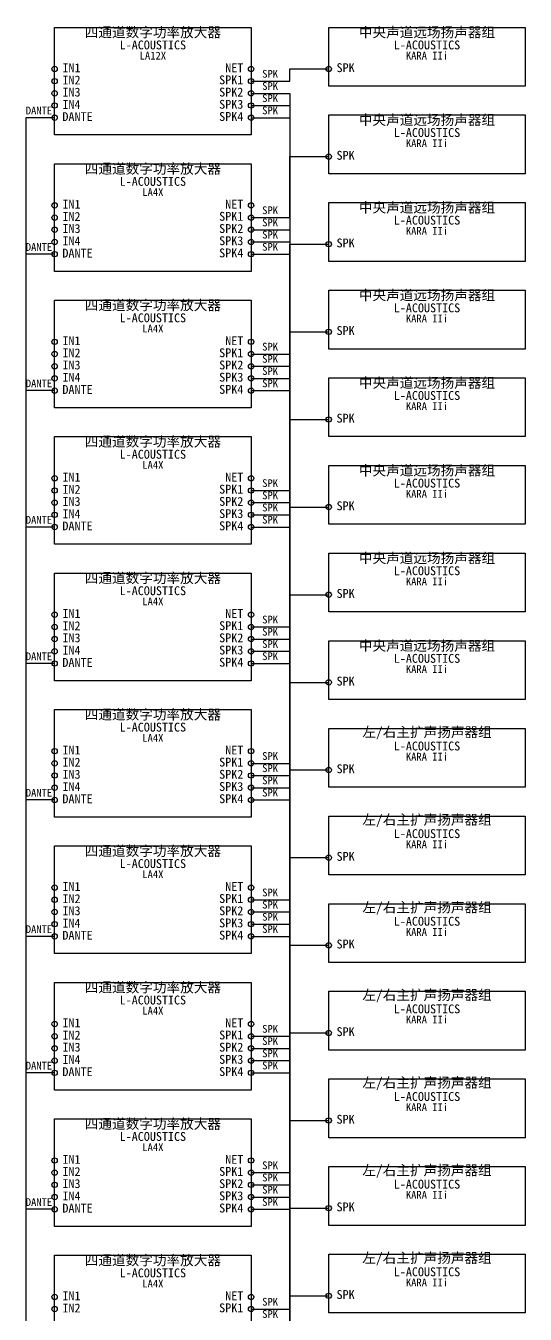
# Model space of a CAD drawing. Header units: metres. Extents: x 2 to 464, y -5212 to -39.
# Drawn here: x 14 to 464, y -1200 to -39 of the extents above; entities that cross this region are included whole.
import ezdxf

# ---------------------------------------------------------------- set-up
doc = ezdxf.new("R2010")
doc.units = ezdxf.units.M
for name, color, linetype in [('DEVICES', 7, 'Continuous'), ('LABELS', 7, 'Continuous'), ('PORTS', 6, 'Continuous'), ('WIRE_LABELS', 7, 'Continuous'), ('WIRES_DANTE', 5, 'Continuous'), ('WIRES_SPEAKER', 1, 'Continuous')]:
    doc.layers.add(name, color=color, linetype=linetype)
doc.styles.add('CJK', font='simsun.ttc')

msp = doc.modelspace()

# ---------------------------------------------------------------- linework, layer by layer
at = {"layer": 'DEVICES', "color": 7, "lineweight": 25, "true_color": 0xb4b2a9}
for points in [[(40, -40), (217, -40), (217, -137), (40, -137), (40, -40)], [(287, -40), (464, -40), (464, -93), (287, -93), (287, -40)], [(287, -119), (464, -119), (464, -172), (287, -172), (287, -119)], [(40, -163), (217, -163), (217, -260), (40, -260), (40, -163)], [(287, -198), (464, -198), (464, -251), (287, -251), (287, -198)], [(287, -277), (464, -277), (464, -330), (287, -330), (287, -277)], [(40, -286), (217, -286), (217, -383), (40, -383), (40, -286)], [(287, -356), (464, -356), (464, -409), (287, -409), (287, -356)], [(40, -409), (217, -409), (217, -506), (40, -506), (40, -409)], [(287, -435), (464, -435), (464, -488), (287, -488), (287, -435)], [(287, -514), (464, -514), (464, -567), (287, -567), (287, -514)], [(40, -532), (217, -532), (217, -629), (40, -629), (40, -532)], [(287, -593), (464, -593), (464, -646), (287, -646), (287, -593)], [(40, -655), (217, -655), (217, -752), (40, -752), (40, -655)], [(287, -672), (464, -672), (464, -725), (287, -725), (287, -672)], [(287, -751), (464, -751), (464, -804), (287, -804), (287, -751)], [(40, -778), (217, -778), (217, -875), (40, -875), (40, -778)], [(287, -830), (464, -830), (464, -883), (287, -883), (287, -830)], [(40, -901), (217, -901), (217, -998), (40, -998), (40, -901)], [(287, -909), (464, -909), (464, -962), (287, -962), (287, -909)], [(287, -988), (464, -988), (464, -1041), (287, -1041), (287, -988)], [(40, -1024), (217, -1024), (217, -1121), (40, -1121), (40, -1024)], [(287, -1067), (464, -1067), (464, -1120), (287, -1120), (287, -1067)], [(40, -1147), (217, -1147), (217, -1244), (40, -1244), (40, -1147)], [(287, -1146), (464, -1146), (464, -1199), (287, -1199), (287, -1146)]]:
    msp.add_lwpolyline(points, dxfattribs=at)
at = {"layer": 'PORTS', "true_color": 0x5dcaa5}
for centre in [(40, -77.5), (40, -88.5), (40, -99.5), (40, -110.5), (40, -200.5), (40, -211.5), (40, -222.5), (40, -233.5), (40, -323.5), (40, -334.5), (40, -345.5), (40, -356.5), (40, -446.5), (40, -457.5), (40, -468.5), (40, -479.5), (40, -569.5), (40, -580.5), (40, -591.5), (40, -602.5), (40, -692.5), (40, -703.5), (40, -714.5), (40, -725.5), (40, -815.5), (40, -826.5), (40, -837.5), (40, -848.5), (40, -938.5), (40, -949.5), (40, -960.5), (40, -971.5), (40, -1061.5), (40, -1072.5), (40, -1083.5), (40, -1094.5), (40, -1184.5), (40, -1195.5)]:
    msp.add_circle(centre, 2.4, dxfattribs=at)
at = {"layer": 'PORTS', "true_color": 0xb07cd9}
for centre in [(217, -77.5), (217, -200.5), (217, -323.5), (217, -446.5), (217, -569.5), (217, -692.5), (217, -815.5), (217, -938.5), (217, -1061.5), (217, -1184.5)]:
    msp.add_circle(centre, 2.4, dxfattribs=at)
at = {"layer": 'PORTS', "true_color": 0xe8655a}
for centre in [(287, -77.5), (217, -88.5), (217, -99.5), (217, -110.5), (217, -121.5), (287, -156.5), (217, -211.5), (217, -222.5), (217, -233.5), (217, -244.5), (287, -235.5), (287, -314.5), (217, -334.5), (217, -345.5), (217, -356.5), (217, -367.5), (287, -393.5), (217, -457.5), (217, -468.5), (287, -472.5), (217, -479.5), (217, -490.5), (287, -551.5), (217, -580.5), (217, -591.5), (217, -602.5), (217, -613.5), (287, -630.5), (217, -703.5), (287, -709.5), (217, -714.5), (217, -725.5), (217, -736.5), (287, -788.5), (217, -826.5), (217, -837.5), (217, -848.5), (217, -859.5), (287, -867.5), (217, -949.5), (287, -946.5), (217, -960.5), (217, -971.5), (217, -982.5), (287, -1025.5), (217, -1072.5), (217, -1083.5), (217, -1094.5), (217, -1105.5), (287, -1104.5), (287, -1183.5), (217, -1195.5)]:
    msp.add_circle(centre, 2.4, dxfattribs=at)
at = {"layer": 'PORTS', "true_color": 0x378add}
for centre in [(40, -121.5), (40, -244.5), (40, -367.5), (40, -490.5), (40, -613.5), (40, -736.5), (40, -859.5), (40, -982.5), (40, -1105.5)]:
    msp.add_circle(centre, 2.4, dxfattribs=at)
at = {"layer": 'WIRES_DANTE', "linetype": 'CONTINUOUS', "true_color": 0x378add}
for points in [[(40, -121.5), (30, -121.5), (14, -121.5), (14, -5008), (219.1, -5008), (219.1, -5052)], [(40, -244.5), (30, -244.5), (14, -244.5), (14, -5008), (235.3, -5008), (235.3, -5052)], [(40, -367.5), (30, -367.5), (14, -367.5), (14, -5008), (251.5, -5008), (251.5, -5052)], [(40, -490.5), (30, -490.5), (14, -490.5), (14, -5008), (267.7, -5008), (267.7, -5052)], [(40, -613.5), (30, -613.5), (14, -613.5), (14, -5008), (283.9, -5008), (283.9, -5052)], [(40, -736.5), (30, -736.5), (14, -736.5), (14, -5008), (300.1, -5008), (300.1, -5052)], [(40, -859.5), (30, -859.5), (14, -859.5), (14, -5008), (316.3, -5008), (316.3, -5052)], [(40, -982.5), (30, -982.5), (14, -982.5), (14, -5008), (332.5, -5008), (332.5, -5052)], [(40, -1105.5), (30, -1105.5), (14, -1105.5), (14, -5008), (348.7, -5008), (348.7, -5052)]]:
    msp.add_lwpolyline(points, dxfattribs=at)
at = {"layer": 'WIRES_SPEAKER', "linetype": 'CONTINUOUS', "true_color": 0xe8655a}
for points in [[(217, -88.5), (227, -88.5), (252, -88.5), (252, -77.5), (277, -77.5), (287, -77.5)], [(217, -99.5), (227, -99.5), (252, -99.5), (252, -1420.5), (277, -1420.5), (287, -1420.5)], [(217, -110.5), (227, -110.5), (252, -110.5), (252, -2807.5), (277, -2807.5), (287, -2807.5)], [(217, -121.5), (227, -121.5), (252, -121.5), (252, -4150.5), (277, -4150.5), (287, -4150.5)], [(217, -211.5), (227, -211.5), (252, -211.5), (252, -156.5), (277, -156.5), (287, -156.5)], [(217, -222.5), (227, -222.5), (252, -222.5), (252, -1499.5), (277, -1499.5), (287, -1499.5)], [(217, -233.5), (227, -233.5), (252, -233.5), (252, -2886.5), (277, -2886.5), (287, -2886.5)], [(217, -334.5), (227, -334.5), (252, -334.5), (252, -235.5), (277, -235.5), (287, -235.5)], [(217, -244.5), (227, -244.5), (252, -244.5), (252, -4229.5), (277, -4229.5), (287, -4229.5)], [(217, -457.5), (227, -457.5), (252, -457.5), (252, -314.5), (277, -314.5), (287, -314.5)], [(217, -345.5), (227, -345.5), (252, -345.5), (252, -1578.5), (277, -1578.5), (287, -1578.5)], [(217, -356.5), (227, -356.5), (252, -356.5), (252, -2965.5), (277, -2965.5), (287, -2965.5)], [(217, -367.5), (227, -367.5), (252, -367.5), (252, -4308.5), (277, -4308.5), (287, -4308.5)], [(217, -580.5), (227, -580.5), (252, -580.5), (252, -393.5), (277, -393.5), (287, -393.5)], [(217, -468.5), (227, -468.5), (252, -468.5), (252, -1657.5), (277, -1657.5), (287, -1657.5)], [(217, -703.5), (227, -703.5), (252, -703.5), (252, -472.5), (277, -472.5), (287, -472.5)], [(217, -479.5), (227, -479.5), (252, -479.5), (252, -3044.5), (277, -3044.5), (287, -3044.5)], [(217, -490.5), (227, -490.5), (252, -490.5), (252, -4387.5), (277, -4387.5), (287, -4387.5)], [(217, -826.5), (227, -826.5), (252, -826.5), (252, -551.5), (277, -551.5), (287, -551.5)], [(217, -591.5), (227, -591.5), (252, -591.5), (252, -1736.5), (277, -1736.5), (287, -1736.5)], [(217, -602.5), (227, -602.5), (252, -602.5), (252, -3123.5), (277, -3123.5), (287, -3123.5)], [(217, -613.5), (227, -613.5), (252, -613.5), (252, -4466.5), (277, -4466.5), (287, -4466.5)], [(217, -949.5), (227, -949.5), (252, -949.5), (252, -630.5), (277, -630.5), (287, -630.5)], [(217, -1072.5), (227, -1072.5), (252, -1072.5), (252, -709.5), (277, -709.5), (287, -709.5)], [(217, -714.5), (227, -714.5), (252, -714.5), (252, -1815.5), (277, -1815.5), (287, -1815.5)], [(217, -725.5), (227, -725.5), (252, -725.5), (252, -3202.5), (277, -3202.5), (287, -3202.5)], [(217, -736.5), (227, -736.5), (252, -736.5), (252, -4545.5), (277, -4545.5), (287, -4545.5)], [(217, -1195.5), (227, -1195.5), (252, -1195.5), (252, -788.5), (277, -788.5), (287, -788.5)], [(217, -837.5), (227, -837.5), (252, -837.5), (252, -1894.5), (277, -1894.5), (287, -1894.5)], [(217, -848.5), (227, -848.5), (252, -848.5), (252, -3281.5), (277, -3281.5), (287, -3281.5)], [(217, -859.5), (227, -859.5), (252, -859.5), (252, -4624.5), (277, -4624.5), (287, -4624.5)], [(217, -1318.5), (227, -1318.5), (252, -1318.5), (252, -867.5), (277, -867.5), (287, -867.5)], [(217, -1441.5), (227, -1441.5), (252, -1441.5), (252, -946.5), (277, -946.5), (287, -946.5)], [(217, -960.5), (227, -960.5), (252, -960.5), (252, -1973.5), (277, -1973.5), (287, -1973.5)], [(217, -971.5), (227, -971.5), (252, -971.5), (252, -3360.5), (277, -3360.5), (287, -3360.5)], [(217, -982.5), (227, -982.5), (252, -982.5), (252, -4703.5), (277, -4703.5), (287, -4703.5)], [(217, -1564.5), (227, -1564.5), (252, -1564.5), (252, -1025.5), (277, -1025.5), (287, -1025.5)], [(217, -1083.5), (227, -1083.5), (252, -1083.5), (252, -2052.5), (277, -2052.5), (287, -2052.5)], [(217, -1094.5), (227, -1094.5), (252, -1094.5), (252, -3439.5), (277, -3439.5), (287, -3439.5)], [(217, -1687.5), (227, -1687.5), (252, -1687.5), (252, -1104.5), (277, -1104.5), (287, -1104.5)], [(217, -1105.5), (227, -1105.5), (252, -1105.5), (252, -4782.5), (277, -4782.5), (287, -4782.5)], [(217, -1810.5), (227, -1810.5), (252, -1810.5), (252, -1183.5), (277, -1183.5), (287, -1183.5)]]:
    msp.add_lwpolyline(points, dxfattribs=at)

# ---------------------------------------------------------------- texts
at = {"layer": 'LABELS', "true_color": 0xf1efe8, "char_height": 9, "attachment_point": 8, "style": 'CJK'}
for s, insert in [('四通道数字功率放大器', (128.5, -50)), ('中央声道远场扬声器组', (375.5, -50)), ('中央声道远场扬声器组', (375.5, -129)), ('四通道数字功率放大器', (128.5, -173)), ('中央声道远场扬声器组', (375.5, -208)), ('中央声道远场扬声器组', (375.5, -287)), ('四通道数字功率放大器', (128.5, -296)), ('中央声道远场扬声器组', (375.5, -366)), ('四通道数字功率放大器', (128.5, -419)), ('中央声道远场扬声器组', (375.5, -445)), ('中央声道远场扬声器组', (375.5, -524)), ('四通道数字功率放大器', (128.5, -542)), ('中央声道远场扬声器组', (375.5, -603)), ('四通道数字功率放大器', (128.5, -665)), ('左/右主扩声扬声器组', (375.5, -682)), ('左/右主扩声扬声器组', (375.5, -761)), ('四通道数字功率放大器', (128.5, -788)), ('左/右主扩声扬声器组', (375.5, -840)), ('四通道数字功率放大器', (128.5, -911)), ('左/右主扩声扬声器组', (375.5, -919)), ('左/右主扩声扬声器组', (375.5, -998)), ('四通道数字功率放大器', (128.5, -1034)), ('左/右主扩声扬声器组', (375.5, -1077)), ('四通道数字功率放大器', (128.5, -1157)), ('左/右主扩声扬声器组', (375.5, -1156))]:
    msp.add_mtext(s, dxfattribs=dict(at, insert=insert))
at = {"layer": 'LABELS', "true_color": 0xc4c2b8, "char_height": 8, "attachment_point": 8, "style": 'CJK'}
for insert in [(128.5, -60), (375.5, -60), (375.5, -139), (128.5, -183), (375.5, -218), (375.5, -297), (128.5, -306), (375.5, -376), (128.5, -429), (375.5, -455), (375.5, -534), (128.5, -552), (375.5, -613), (128.5, -675), (375.5, -692), (375.5, -771), (128.5, -798), (375.5, -850), (128.5, -921), (375.5, -929), (375.5, -1008), (128.5, -1044), (375.5, -1087), (128.5, -1167), (375.5, -1166)]:
    msp.add_mtext('L-ACOUSTICS', dxfattribs=dict(at, insert=insert))
at = {"layer": 'LABELS', "true_color": 0x9a978d, "char_height": 7, "attachment_point": 8, "style": 'CJK'}
for s, insert in [('LA12X', (128.5, -69)), ('KARA IIi', (375.5, -69)), ('KARA IIi', (375.5, -148)), ('LA4X', (128.5, -192)), ('KARA IIi', (375.5, -227)), ('KARA IIi', (375.5, -306)), ('LA4X', (128.5, -315)), ('KARA IIi', (375.5, -385)), ('LA4X', (128.5, -438)), ('KARA IIi', (375.5, -464)), ('KARA IIi', (375.5, -543)), ('LA4X', (128.5, -561)), ('KARA IIi', (375.5, -622)), ('LA4X', (128.5, -684)), ('KARA IIi', (375.5, -701)), ('KARA IIi', (375.5, -780)), ('LA4X', (128.5, -807)), ('KARA IIi', (375.5, -859)), ('LA4X', (128.5, -930)), ('KARA IIi', (375.5, -938)), ('KARA IIi', (375.5, -1017)), ('LA4X', (128.5, -1053)), ('KARA IIi', (375.5, -1096)), ('LA4X', (128.5, -1176)), ('KARA IIi', (375.5, -1175))]:
    msp.add_mtext(s, dxfattribs=dict(at, insert=insert))
at = {"layer": 'LABELS', "true_color": 0xf5f5ec, "char_height": 8, "style": 'CJK'}
for s, insert, attachment_point in [('IN1', (47, -80.5), 7), ('NET', (210, -80.5), 9), ('SPK', (294, -80.5), 7), ('IN2', (47, -91.5), 7), ('SPK1', (210, -91.5), 9), ('IN3', (47, -102.5), 7), ('SPK2', (210, -102.5), 9), ('IN4', (47, -113.5), 7), ('SPK3', (210, -113.5), 9), ('DANTE', (47, -124.5), 7), ('SPK4', (210, -124.5), 9), ('SPK', (294, -159.5), 7), ('IN1', (47, -203.5), 7), ('NET', (210, -203.5), 9), ('IN2', (47, -214.5), 7), ('SPK1', (210, -214.5), 9), ('IN3', (47, -225.5), 7), ('SPK2', (210, -225.5), 9), ('IN4', (47, -236.5), 7), ('SPK3', (210, -236.5), 9), ('SPK', (294, -238.5), 7), ('DANTE', (47, -247.5), 7), ('SPK4', (210, -247.5), 9), ('SPK', (294, -317.5), 7), ('IN1', (47, -326.5), 7), ('NET', (210, -326.5), 9), ('IN2', (47, -337.5), 7), ('SPK1', (210, -337.5), 9), ('IN3', (47, -348.5), 7), ('SPK2', (210, -348.5), 9), ('IN4', (47, -359.5), 7), ('SPK3', (210, -359.5), 9), ('DANTE', (47, -370.5), 7), ('SPK4', (210, -370.5), 9), ('SPK', (294, -396.5), 7), ('IN1', (47, -449.5), 7), ('IN2', (47, -460.5), 7), ('SPK1', (210, -460.5), 9), ('NET', (210, -449.5), 9), ('IN3', (47, -471.5), 7), ('SPK2', (210, -471.5), 9), ('IN4', (47, -482.5), 7), ('SPK3', (210, -482.5), 9), ('SPK', (294, -475.5), 7), ('DANTE', (47, -493.5), 7), ('SPK4', (210, -493.5), 9), ('SPK', (294, -554.5), 7), ('IN1', (47, -572.5), 7), ('NET', (210, -572.5), 9), ('IN2', (47, -583.5), 7), ('SPK1', (210, -583.5), 9), ('IN3', (47, -594.5), 7), ('SPK2', (210, -594.5), 9), ('IN4', (47, -605.5), 7), ('SPK3', (210, -605.5), 9), ('DANTE', (47, -616.5), 7), ('SPK4', (210, -616.5), 9), ('SPK', (294, -633.5), 7), ('IN1', (47, -695.5), 7), ('NET', (210, -695.5), 9), ('IN2', (47, -706.5), 7), ('SPK1', (210, -706.5), 9), ('SPK', (294, -712.5), 7), ('IN3', (47, -717.5), 7), ('SPK2', (210, -717.5), 9), ('DANTE', (47, -739.5), 7), ('IN4', (47, -728.5), 7), ('SPK3', (210, -728.5), 9), ('SPK4', (210, -739.5), 9), ('SPK', (294, -791.5), 7), ('IN1', (47, -818.5), 7), ('NET', (210, -818.5), 9), ('IN2', (47, -829.5), 7), ('SPK1', (210, -829.5), 9), ('IN3', (47, -840.5), 7), ('SPK2', (210, -840.5), 9), ('IN4', (47, -851.5), 7), ('SPK3', (210, -851.5), 9), ('DANTE', (47, -862.5), 7), ('SPK4', (210, -862.5), 9), ('SPK', (294, -870.5), 7), ('IN1', (47, -941.5), 7), ('NET', (210, -941.5), 9), ('IN2', (47, -952.5), 7), ('SPK1', (210, -952.5), 9), ('SPK', (294, -949.5), 7), ('IN3', (47, -963.5), 7), ('SPK2', (210, -963.5), 9), ('IN4', (47, -974.5), 7), ('SPK3', (210, -974.5), 9), ('DANTE', (47, -985.5), 7), ('SPK4', (210, -985.5), 9), ('SPK', (294, -1028.5), 7), ('IN1', (47, -1064.5), 7), ('NET', (210, -1064.5), 9), ('IN2', (47, -1075.5), 7), ('SPK1', (210, -1075.5), 9), ('IN3', (47, -1086.5), 7), ('SPK2', (210, -1086.5), 9), ('IN4', (47, -1097.5), 7), ('SPK3', (210, -1097.5), 9), ('DANTE', (47, -1108.5), 7), ('SPK4', (210, -1108.5), 9), ('SPK', (294, -1107.5), 7), ('IN1', (47, -1187.5), 7), ('NET', (210, -1187.5), 9), ('SPK', (294, -1186.5), 7), ('IN2', (47, -1198.5), 7), ('SPK1', (210, -1198.5), 9)]:
    msp.add_mtext(s, dxfattribs=dict(at, insert=insert, attachment_point=attachment_point))
at = {"layer": 'WIRE_LABELS', "true_color": 0xe8655a, "char_height": 7, "attachment_point": 7, "style": 'CJK'}
for insert in [(227, -85.5), (227, -96.5), (227, -107.5), (227, -118.5), (227, -208.5), (227, -219.5), (227, -230.5), (227, -241.5), (227, -331.5), (227, -342.5), (227, -353.5), (227, -364.5), (227, -454.5), (227, -465.5), (227, -476.5), (227, -487.5), (227, -577.5), (227, -588.5), (227, -599.5), (227, -610.5), (227, -700.5), (227, -711.5), (227, -722.5), (227, -733.5), (227, -823.5), (227, -834.5), (227, -845.5), (227, -856.5), (227, -946.5), (227, -957.5), (227, -968.5), (227, -979.5), (227, -1069.5), (227, -1080.5), (227, -1091.5), (227, -1102.5), (227, -1192.5), (227, -1203.5)]:
    msp.add_mtext('SPK', dxfattribs=dict(at, insert=insert))
at = {"layer": 'WIRE_LABELS', "true_color": 0x378add, "char_height": 7, "attachment_point": 7, "style": 'CJK'}
for insert in [(14, -118.5), (14, -241.5), (14, -364.5), (14, -487.5), (14, -610.5), (14, -733.5), (14, -856.5), (14, -979.5), (14, -1102.5)]:
    msp.add_mtext('DANTE', dxfattribs=dict(at, insert=insert))

doc.saveas('drawing.dxf')
